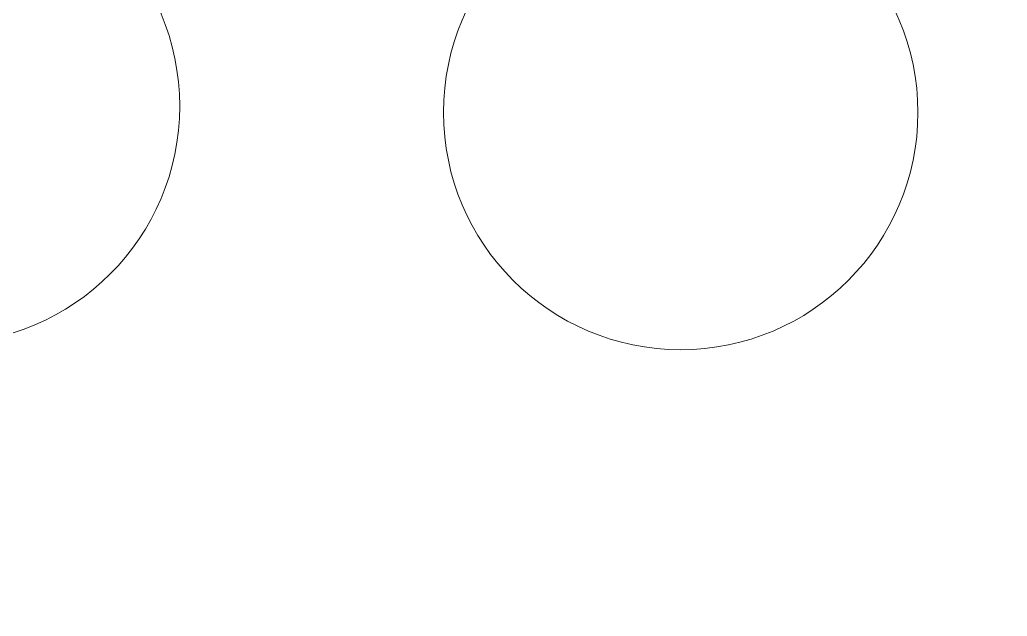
# Model space of a CAD drawing. Header units: centimetres. Extents: x 5488 to 20269, y -31398 to -19684.
# Drawn here: x 11355 to 11444.6, y -23294.4 to -23240.3 of the extents above; entities that cross this region are included whole.
import ezdxf

# ---------------------------------------------------------------- set-up
doc = ezdxf.new("R2010")
doc.units = ezdxf.units.CM
doc.layers.add('xxx_Auto_Kaplama_Ahşap Tarama', color=16, linetype='Continuous', lineweight=5)
doc.layers.add('xxx_Auto_Tefris_Tefris', color=32, linetype='Continuous', lineweight=15)

# ---------------------------------------------------------------- blocks, each defined once
blk = doc.blocks.new('A$Cd2a31bd2-flat-4')
blk.add_circle((17.561, 56.089), 21.525)
blk = doc.blocks.new('*U25')
at = {"linetype": 'ByBlock', "rotation": 90.01390662146288}
blk.add_blockref('A$Cd2a31bd2-flat-4', (54.74, -19.553), dxfattribs=at)
blk = doc.blocks.new('*U26')
at = {"color": 0, "linetype": 'ByBlock', "lineweight": -2, "transparency": 16777216}
blk.add_blockref('*U25', (0, 0), dxfattribs=at)
blk = doc.blocks.new('DAIRESEL BISTRO')
at = {"color": 0, "linetype": 'ByBlock', "lineweight": -2, "transparency": 16777216}
for p, rotation in [((-32.173, -79.235), 337.8971240425137), ((33.277, -78.777), 22.89712404251371)]:
    blk.add_blockref('*U26', p, dxfattribs=dict(at, rotation=rotation))

msp = doc.modelspace()

# ---------------------------------------------------------------- block references
at = {"layer": 'xxx_Auto_Tefris_Tefris', "linetype": 'ByBlock'}
msp.add_blockref('DAIRESEL BISTRO', (11382.189, -23167.535), dxfattribs=at)

# ---------------------------------------------------------------- next in the draw order: hatches: boundary and pattern name
at = {"layer": 'xxx_Auto_Kaplama_Ahşap Tarama'}
h = msp.add_hatch(dxfattribs=at)
h.set_pattern_fill('AR-CONC', color=256, scale=0.5)
h.set_pattern_definition([(50, (809.53, -3617.59), (91.09233, -7.96954), [9.525, -104.775]), (355, (809.53, -3617.59), (-17.6217, 95.52842), [7.62, -83.8203]), (100.45144, (817.12, -3618.255), (73.47062, 87.55888), [8.095, -89.04512]), (46.1842, (809.53, -3592.19), (135.5395, -21.02116), [14.2875, -157.1625]), (96.63556, (820.83, -3593.94), (118.70207, 123.71306), [12.1425, -133.5678]), (351.18415, (809.53, -3592.19), (118.70207, 123.71306), [11.43, -125.72987]), (21, (822.23, -3598.54), (75.8072, -51.1326), [9.525, -104.775]), (326, (822.23, -3598.54), (30.901, 92.09398), [7.62, -83.82]), (71.45144, (828.55, -3602.8), (106.7082, 40.96138), [8.095, -89.04497]), (37.5, (809.53, -3617.59), (1.5443, 42.27752), [0, -82.804, 0, -85.09, 0, -84.1375]), (7.5, (809.53, -3617.59), (33.40983, 50.09029), [0, -48.514, 0, -80.899, 0, -32.0675]), (327.5, (781.21, -3617.59), (67.795298, -2.864372), [0, -31.75, 0, -99.06, 0, -131.445]), (317.5, (768.51, -3617.59), (74.06459, 12.71325), [0, -41.275, 0, -65.786, 0, -93.345])])
edge = h.paths.add_edge_path()
edge.add_line((9312.934, -27555.319), (9330.626, -27555.319))
edge.add_arc((9330.626, -27548.319), 7, 270, 349.55924)
edge.add_arc((-12655703.852, 2009176.564), 12827763.879, 350.8642093147, 350.8644691226)
edge.add_line((9346.746, -27492.157), (9332.45, -27492.157))
edge.add_line((9332.45, -27492.157), (9332.449, -27061.102))
edge.add_line((9332.449, -27061.102), (9346.746, -27061.102))
edge.add_arc((-12660642.429, -2064524.007), 12832765.905, 9.1355309233, 9.1357906395)
edge.add_arc((9330.626, -27004.939), 7, 10.44076, 90)
edge.add_line((9330.626, -26997.939), (9312.934, -26997.939))
edge.add_arc((9312.934, -27004.939), 7, 90, 170.48641)
edge.add_arc((10864.464, -27276.629), 1582.138, 170.069442, 189.930558)
edge.add_arc((9312.934, -27548.319), 7, 189.51359, 270)

doc.saveas('drawing.dxf')
